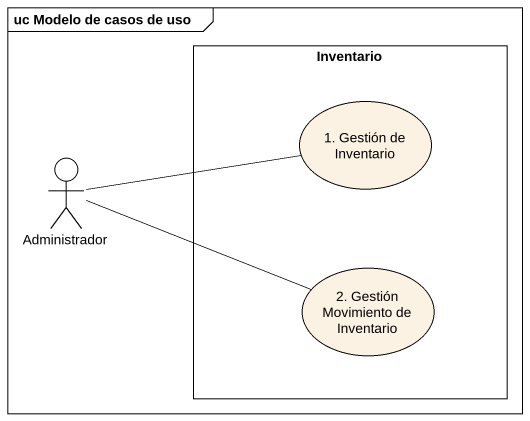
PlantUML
@startuml
mainframe uc Modelo de casos de uso
rectangle Inventario {
  usecase "1. Gestión de Inventario" as u1_Gestión_de_Inventario
  usecase "2. Gestión Movimiento de Inventario" as u2_Gestión_Movimiento_de
}
actor Administrador
Administrador -right- u1_Gestión_de_Inventario
Administrador -right- u2_Gestión_Movimiento_de
@enduml
